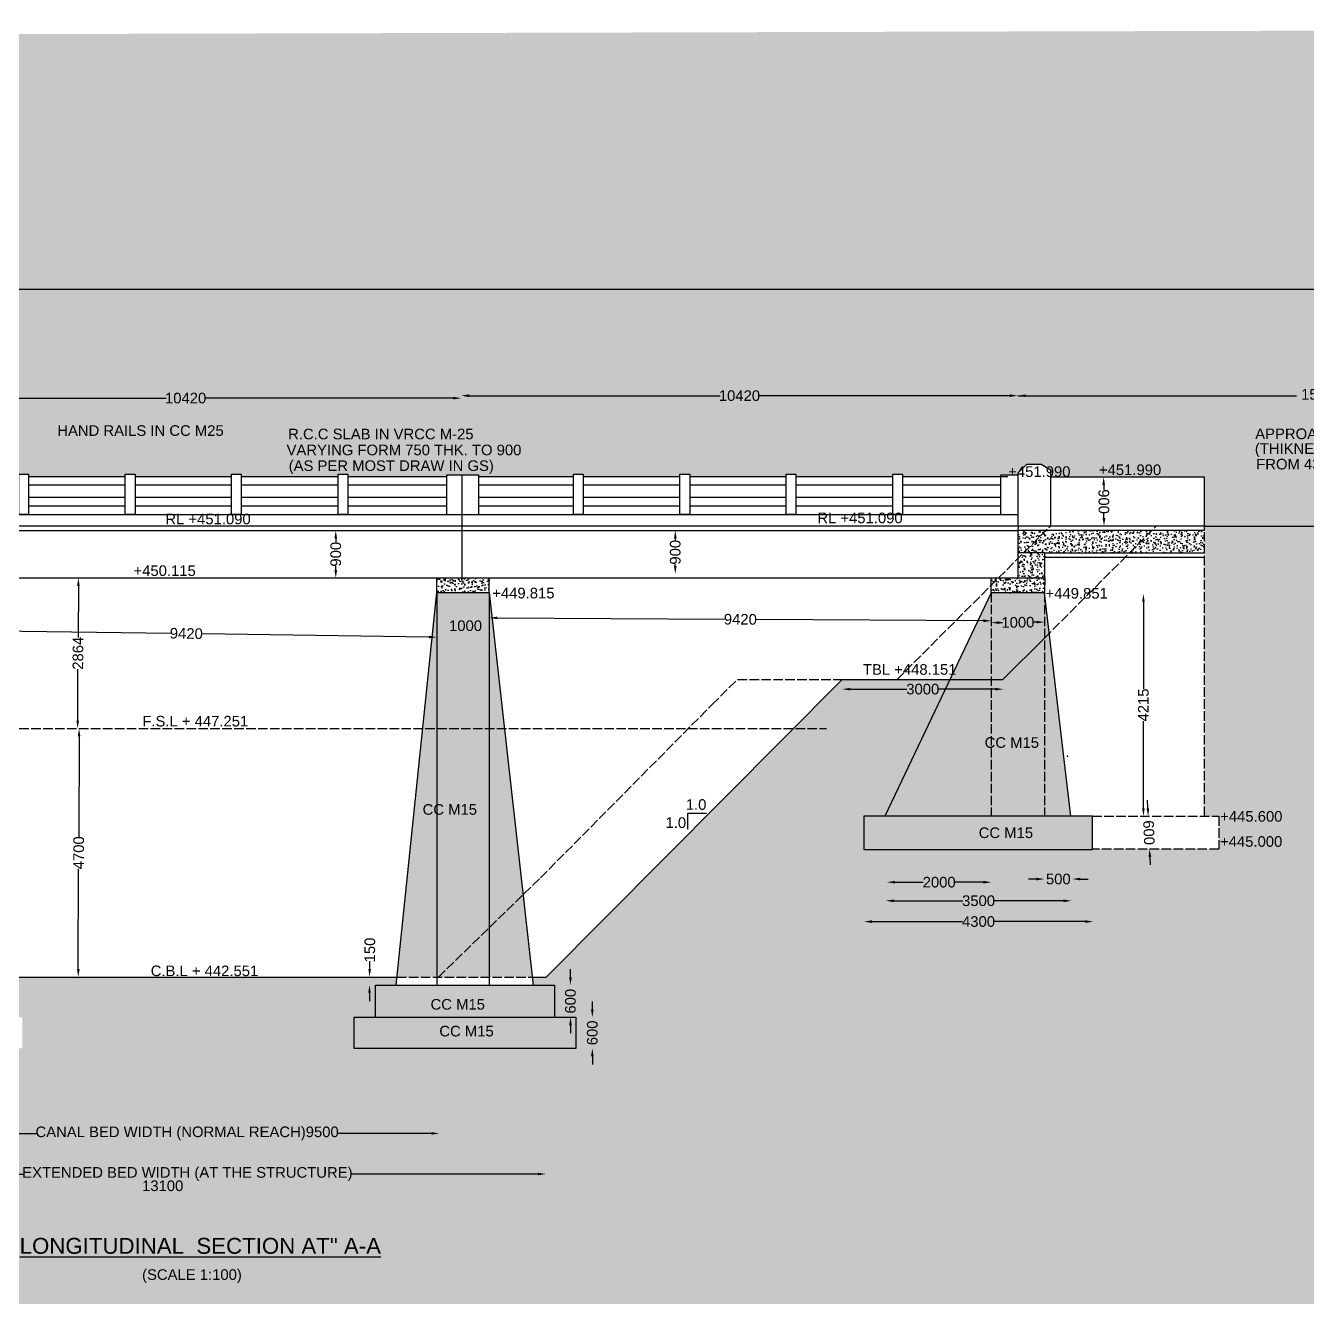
# Model space of a CAD drawing. Header units: millimetres. Extents: x 5124 to 107255, y 2311 to 94108.
# Drawn here: x 46737 to 70886, y 70136 to 94108 of the extents above; entities that cross this region are included whole.
import ezdxf

# ---------------------------------------------------------------- set-up
doc = ezdxf.new("R2010")
doc.units = ezdxf.units.MM
doc.header["$MEASUREMENT"] = 0
doc.linetypes.add('ACAD_ISO02W100', pattern=[15, 12, -3])
for name, color, linetype in [('DIMENSION', 7, 'Continuous'), ('DRAWING', 7, 'Continuous'), ('TEXT', 7, 'Continuous')]:
    doc.layers.add(name, color=color, linetype=linetype)
doc.styles.get("Standard").update_dxf_attribs({"font": 'arial.ttf'})
doc.dimstyles.get("Standard").update_dxf_attribs({"dimtxt": 200, "dimasz": 150, "dimexe": 0.18, "dimexo": 0.0625, "dimgap": 0.09, "dimtad": 0, "dimdec": 0, "dimzin": 0, "dimdsep": 46, "dimtxsty": 'Standard', "dimcen": 0.09, "dimse1": 1, "dimse2": 1, "dimadec": 0, "dimazin": 0, "dimtfac": 1, "dimtdec": 0, "dimtofl": 0, "dimtmove": 0, "dimatfit": 3, "dimfxl": 1, "dimtolj": 1, "dimtzin": 0, "dimarcsym": 0})
pattern_1 = [(50, (0, 0), (179.31505, -15.68803), [18.75, -206.25]), (355, (0, 0), (-34.68783, 188.04803), [15, -165]), (100.4514, (14.94, -1.3), (144.62735, 172.35989), [15.93505, -175.28553]), (46.1842, (0, 50), (266.81026, -41.37975), [28.125, -309.375]), (96.6356, (22.23, 46.55), (233.6657, 243.52947), [23.9026, -262.92825]), (351.1842, (0, 50), (233.6655, 243.52965), [22.5, -247.5]), (21, (25, 37.5), (149.22676, -100.65472), [18.75, -206.25]), (326, (25, 37.5), (60.82883, 181.2875), [15, -165]), (71.4514, (37.44, 29.11), (210.05566, 80.63262), [15.93505, -175.28553]), (37.5, (0, 0), (3.039964, 83.223463), [0, -163, 0, -167.5, 0, -165.625]), (7.5, (0, 0), (65.767384, 98.60293), [0, -95.5, 0, -159.25, 0, -63.125]), (327.5, (-55.75, 0), (133.45561, -5.638718), [0, -62.5, 0, -195, 0, -258.75]), (317.5, (-80.75, 0), (145.79654, 25.02625), [0, -81.25, 0, -129.5, 0, -183.75])]
pattern_2 = [(50, (0, 0), (179.31505, -15.68803), [18.75, -206.25]), (355, (0, 0), (-34.68783, 188.04803), [15, -165]), (100.45144, (14.94, -1.3), (144.62721, 172.36), [15.93505, -175.28553]), (46.1842, (0, 50), (266.81033, -41.37982), [28.125, -309.375]), (96.63564, (22.23, 46.55), (233.6655, 243.52965), [23.9026, -262.92844]), (351.18416, (0, 50), (233.6655, 243.52965), [22.5, -247.5]), (21, (25, 37.5), (149.22676, -100.65472), [18.75, -206.25]), (326, (25, 37.5), (60.82883, 181.2875), [15, -165]), (71.45144, (37.44, 29.11), (210.0556, 80.63279), [15.93505, -175.28553]), (37.5, (0, 0), (3.039964, 83.223463), [0, -163, 0, -167.5, 0, -165.625]), (7.5, (0, 0), (65.767384, 98.60293), [0, -95.5, 0, -159.25, 0, -63.125]), (327.5, (-55.75, 0), (133.45561, -5.638718), [0, -62.5, 0, -195, 0, -258.75]), (317.5, (-80.75, 0), (145.79654, 25.02625), [0, -81.25, 0, -129.5, 0, -183.75])]

# ---------------------------------------------------------------- blocks, each defined once
blk = doc.blocks.new('*D15')
at = {"layer": 'Defpoints', "color": 0, "transparency": 16777216}
for p in [(44556, 87055), (54945, 87086), (54945, 87055)]:
    blk.add_point(p, dxfattribs=at)
at = {"layer": 'DIMENSION', "color": 0, "lineweight": -2, "transparency": 16777216}
for p, q in [((44706, 87086), (49384, 87086)), ((54795, 87086), (50117, 87086))]:
    blk.add_line(p, q, dxfattribs=at)
at = {"layer": 'DIMENSION', "color": 0, "transparency": 16777216}
for points in [[(44706, 87111), (44706, 87061), (44556, 87086)], [(54795, 87111), (54795, 87061), (54945, 87086)]]:
    blk.add_solid(points, dxfattribs=at)
at = {"layer": 'DIMENSION', "color": 0, "transparency": 16777216, "insert": (49751, 87086), "char_height": 200, "attachment_point": 5}
blk.add_mtext('\\A1;10420', dxfattribs=at)
blk = doc.blocks.new('*D16')
at = {"layer": 'Defpoints', "color": 0, "transparency": 16777216}
for p in [(54945, 87086), (65428, 87132), (65428, 87086)]:
    blk.add_point(p, dxfattribs=at)
at = {"layer": 'DIMENSION', "color": 0, "lineweight": -2, "transparency": 16777216}
for p, q in [((55095, 87132), (59820, 87132)), ((65278, 87132), (60553, 87132))]:
    blk.add_line(p, q, dxfattribs=at)
at = {"layer": 'DIMENSION', "color": 0, "transparency": 16777216}
for points in [[(55095, 87157), (55095, 87107), (54945, 87132)], [(65278, 87157), (65278, 87107), (65428, 87132)]]:
    blk.add_solid(points, dxfattribs=at)
at = {"layer": 'DIMENSION', "color": 0, "transparency": 16777216, "insert": (60186, 87132), "char_height": 200, "attachment_point": 5}
blk.add_mtext('\\A1;10420', dxfattribs=at)
blk = doc.blocks.new('*D20')
at = {"layer": 'Defpoints', "color": 0, "transparency": 16777216}
for p in [(47744, 80858), (47964, 80858), (47948, 76172)]:
    blk.add_point(p, dxfattribs=at)
at = {"layer": 'DIMENSION', "color": 0, "lineweight": -2, "transparency": 16777216}
for p, q in [((47744, 80708), (47738, 78818)), ((47729, 76323), (47735, 78213))]:
    blk.add_line(p, q, dxfattribs=at)
at = {"layer": 'DIMENSION', "color": 0, "transparency": 16777216}
for points in [[(47719, 80709), (47769, 80708), (47744, 80858)], [(47704, 76323), (47754, 76323), (47729, 76173)]]:
    blk.add_solid(points, dxfattribs=at)
at = {"layer": 'DIMENSION', "color": 0, "transparency": 16777216, "insert": (47737, 78516), "char_height": 200, "attachment_point": 5, "rotation": 89.8073}
blk.add_mtext('\\A1;4700', dxfattribs=at)
blk = doc.blocks.new('*D21')
at = {"layer": 'Defpoints', "color": 0, "transparency": 16777216}
for p in [(47731, 83696), (47760, 83696), (47744, 80858)]:
    blk.add_point(p, dxfattribs=at)
at = {"layer": 'DIMENSION', "color": 0, "lineweight": -2, "transparency": 16777216}
for p, q in [((47730, 83546), (47725, 82577)), ((47717, 81009), (47722, 81977))]:
    blk.add_line(p, q, dxfattribs=at)
at = {"layer": 'DIMENSION', "color": 0, "transparency": 16777216}
for points in [[(47705, 83546), (47755, 83546), (47731, 83696)], [(47692, 81009), (47742, 81008), (47716, 80859)]]:
    blk.add_solid(points, dxfattribs=at)
at = {"layer": 'DIMENSION', "color": 0, "transparency": 16777216, "insert": (47723, 82277), "char_height": 200, "attachment_point": 5, "rotation": 89.6894}
blk.add_mtext('\\A1;2864', dxfattribs=at)
blk = doc.blocks.new('*D23')
at = {"layer": 'Defpoints', "color": 0, "transparency": 16777216}
for p in [(45044, 82821), (54486, 82683), (54484, 82580)]:
    blk.add_point(p, dxfattribs=at)
at = {"layer": 'DIMENSION', "color": 0, "lineweight": -2, "transparency": 16777216}
for p, q in [((45193, 82716), (49465, 82653)), ((54334, 82582), (50062, 82645))]:
    blk.add_line(p, q, dxfattribs=at)
at = {"layer": 'DIMENSION', "color": 0, "transparency": 16777216}
for points in [[(45193, 82741), (45192, 82691), (45043, 82718)], [(54335, 82607), (54334, 82557), (54484, 82580)]]:
    blk.add_solid(points, dxfattribs=at)
at = {"layer": 'DIMENSION', "color": 0, "transparency": 16777216, "insert": (49764, 82649), "char_height": 200, "attachment_point": 5, "rotation": 359.1622}
blk.add_mtext('\\A1;9420', dxfattribs=at)
blk = doc.blocks.new('*D24')
at = {"layer": 'Defpoints', "color": 0, "transparency": 16777216}
for p in [(64931, 82888), (55473, 82794), (64931, 82738)]:
    blk.add_point(p, dxfattribs=at)
at = {"layer": 'DIMENSION', "color": 0, "lineweight": -2, "transparency": 16777216}
for p, q in [((55624, 82943), (59904, 82918)), ((64781, 82889), (60501, 82914))]:
    blk.add_line(p, q, dxfattribs=at)
at = {"layer": 'DIMENSION', "color": 0, "transparency": 16777216}
for points in [[(55624, 82968), (55624, 82918), (55474, 82944)], [(64782, 82914), (64781, 82864), (64931, 82888)]]:
    blk.add_solid(points, dxfattribs=at)
at = {"layer": 'DIMENSION', "color": 0, "transparency": 16777216, "insert": (60203, 82916), "char_height": 200, "attachment_point": 5, "rotation": 359.6633}
blk.add_mtext('\\A1;9420', dxfattribs=at)
blk = doc.blocks.new('*D25')
at = {"layer": 'Defpoints', "color": 0, "transparency": 16777216}
for p in [(58908, 84591), (58908, 83770), (58977, 83770)]:
    blk.add_point(p, dxfattribs=at)
at = {"layer": 'DIMENSION', "color": 0, "lineweight": -2, "transparency": 16777216}
for p, q in [((58977, 84441), (58977, 84401)), ((58977, 83920), (58977, 83960))]:
    blk.add_line(p, q, dxfattribs=at)
at = {"layer": 'DIMENSION', "color": 0, "transparency": 16777216}
for points in [[(58952, 84441), (59002, 84441), (58977, 84591)], [(58952, 83920), (59002, 83920), (58977, 83770)]]:
    blk.add_solid(points, dxfattribs=at)
at = {"layer": 'DIMENSION', "color": 0, "transparency": 16777216, "insert": (58977, 84181), "char_height": 200, "attachment_point": 5, "rotation": 90}
blk.add_mtext('\\A1;900', dxfattribs=at)
blk = doc.blocks.new('*D26')
at = {"layer": 'Defpoints', "color": 0, "transparency": 16777216}
for p in [(57102, 75415), (57414, 75415), (57102, 74827)]:
    blk.add_point(p, dxfattribs=at)
at = {"layer": 'DIMENSION', "color": 0, "lineweight": -2, "transparency": 16777216}
for p, q in [((57414, 75565), (57414, 75715)), ((57414, 74677), (57414, 74527))]:
    blk.add_line(p, q, dxfattribs=at)
at = {"layer": 'DIMENSION', "color": 0, "transparency": 16777216}
for points in [[(57389, 75565), (57439, 75565), (57414, 75415)], [(57389, 74677), (57439, 74677), (57414, 74827)]]:
    blk.add_solid(points, dxfattribs=at)
at = {"layer": 'DIMENSION', "color": 0, "transparency": 16777216, "insert": (57414, 75121), "char_height": 200, "attachment_point": 5, "rotation": 90}
blk.add_mtext('\\A1;600', dxfattribs=at)
blk = doc.blocks.new('*D27')
at = {"layer": 'Defpoints', "color": 0, "transparency": 16777216}
for p in [(56704, 76021), (57002, 76021), (56704, 75415)]:
    blk.add_point(p, dxfattribs=at)
at = {"layer": 'DIMENSION', "color": 0, "lineweight": -2, "transparency": 16777216}
for p, q in [((57002, 76171), (57002, 76321)), ((57002, 75265), (57002, 75115))]:
    blk.add_line(p, q, dxfattribs=at)
at = {"layer": 'DIMENSION', "color": 0, "transparency": 16777216}
for points in [[(56977, 76171), (57027, 76171), (57002, 76021)], [(56977, 75265), (57027, 75265), (57002, 75415)]]:
    blk.add_solid(points, dxfattribs=at)
at = {"layer": 'DIMENSION', "color": 0, "transparency": 16777216, "insert": (57002, 75718), "char_height": 200, "attachment_point": 5, "rotation": 90}
blk.add_mtext('\\A1;600', dxfattribs=at)
blk = doc.blocks.new('*D28')
at = {"layer": 'Defpoints', "color": 0, "transparency": 16777216}
for p in [(53217, 76173), (53328, 76172), (53327, 76021)]:
    blk.add_point(p, dxfattribs=at)
at = {"layer": 'DIMENSION', "color": 0, "lineweight": -2, "transparency": 16777216}
for p, q in [((53219, 76323), (53220, 76473)), ((53215, 75872), (53213, 75722))]:
    blk.add_line(p, q, dxfattribs=at)
at = {"layer": 'DIMENSION', "color": 0, "transparency": 16777216}
for points in [[(53194, 76323), (53244, 76323), (53217, 76173)], [(53190, 75872), (53240, 75872), (53216, 76022)]]:
    blk.add_solid(points, dxfattribs=at)
at = {"layer": 'DIMENSION', "color": 0, "transparency": 16777216, "insert": (53222, 76684), "char_height": 200, "attachment_point": 5, "rotation": 89.4961}
blk.add_mtext('\\A1;150', dxfattribs=at)
blk = doc.blocks.new('*D29')
at = {"layer": 'Defpoints', "color": 0, "transparency": 16777216}
for p in [(62532, 77245), (66851, 77245), (66851, 77219)]:
    blk.add_point(p, dxfattribs=at)
at = {"layer": 'DIMENSION', "color": 0, "lineweight": -2, "transparency": 16777216}
for p, q in [((62682, 77219), (64389, 77219)), ((66701, 77219), (64994, 77219))]:
    blk.add_line(p, q, dxfattribs=at)
at = {"layer": 'DIMENSION', "color": 0, "transparency": 16777216}
for points in [[(62682, 77244), (62682, 77194), (62532, 77219)], [(66701, 77244), (66701, 77194), (66851, 77219)]]:
    blk.add_solid(points, dxfattribs=at)
at = {"layer": 'DIMENSION', "color": 0, "transparency": 16777216, "insert": (64691, 77219), "char_height": 200, "attachment_point": 5}
blk.add_mtext('\\A1;4300', dxfattribs=at)
blk = doc.blocks.new('*D30')
at = {"layer": 'Defpoints', "color": 0, "transparency": 16777216}
for p in [(62941, 77586), (66441, 77611), (66441, 77586)]:
    blk.add_point(p, dxfattribs=at)
at = {"layer": 'DIMENSION', "color": 0, "lineweight": -2, "transparency": 16777216}
for p, q in [((63091, 77611), (64393, 77611)), ((66291, 77611), (64990, 77611))]:
    blk.add_line(p, q, dxfattribs=at)
at = {"layer": 'DIMENSION', "color": 0, "transparency": 16777216}
for points in [[(63091, 77636), (63091, 77586), (62941, 77611)], [(66291, 77636), (66291, 77586), (66441, 77611)]]:
    blk.add_solid(points, dxfattribs=at)
at = {"layer": 'DIMENSION', "color": 0, "transparency": 16777216, "insert": (64691, 77611), "char_height": 200, "attachment_point": 5}
blk.add_mtext('\\A1;3500', dxfattribs=at)
blk = doc.blocks.new('*D31')
at = {"layer": 'Defpoints', "color": 0, "transparency": 16777216}
for p in [(62967, 77952), (64930, 77961), (64930, 77952)]:
    blk.add_point(p, dxfattribs=at)
at = {"layer": 'DIMENSION', "color": 0, "lineweight": -2, "transparency": 16777216}
for p, q in [((63117, 77961), (63649, 77961)), ((64780, 77961), (64249, 77961))]:
    blk.add_line(p, q, dxfattribs=at)
at = {"layer": 'DIMENSION', "color": 0, "transparency": 16777216}
for points in [[(63117, 77986), (63117, 77936), (62967, 77961)], [(64780, 77986), (64780, 77936), (64930, 77961)]]:
    blk.add_solid(points, dxfattribs=at)
at = {"layer": 'DIMENSION', "color": 0, "transparency": 16777216, "insert": (63949, 77961), "char_height": 200, "attachment_point": 5}
blk.add_mtext('\\A1;2000', dxfattribs=at)
blk = doc.blocks.new('*D32')
at = {"layer": 'Defpoints', "color": 0, "transparency": 16777216}
for p in [(66458, 78021), (65929, 77918), (66458, 77918)]:
    blk.add_point(p, dxfattribs=at)
at = {"layer": 'DIMENSION', "color": 0, "lineweight": -2, "transparency": 16777216}
for p, q in [((65779, 78021), (65629, 78021)), ((66608, 78021), (66758, 78021))]:
    blk.add_line(p, q, dxfattribs=at)
at = {"layer": 'DIMENSION', "color": 0, "transparency": 16777216}
for points in [[(65779, 78046), (65779, 77996), (65929, 78021)], [(66608, 78046), (66608, 77996), (66458, 78021)]]:
    blk.add_solid(points, dxfattribs=at)
at = {"layer": 'DIMENSION', "color": 0, "transparency": 16777216, "insert": (66194, 78021), "char_height": 200, "attachment_point": 5}
blk.add_mtext('\\A1;500', dxfattribs=at)
blk = doc.blocks.new('*D33')
at = {"layer": 'Defpoints', "color": 0, "transparency": 16777216}
for p in [(67875, 79206), (67901, 78586), (67913, 78587)]:
    blk.add_point(p, dxfattribs=at)
at = {"layer": 'DIMENSION', "color": 0, "lineweight": -2, "transparency": 16777216}
for p, q in [((67881, 79356), (67875, 79506)), ((67919, 78437), (67925, 78287))]:
    blk.add_line(p, q, dxfattribs=at)
at = {"layer": 'DIMENSION', "color": 0, "transparency": 16777216}
for points in [[(67906, 79357), (67856, 79355), (67887, 79206)], [(67944, 78438), (67894, 78436), (67913, 78587)]]:
    blk.add_solid(points, dxfattribs=at)
at = {"layer": 'DIMENSION', "color": 0, "transparency": 16777216, "insert": (67900, 78896), "char_height": 200, "attachment_point": 5, "rotation": 272.3669}
blk.add_mtext('\\A1;600', dxfattribs=at)
blk = doc.blocks.new('*D34')
at = {"layer": 'Defpoints', "color": 0, "transparency": 16777216}
for p in [(67797, 83398), (67887, 83398), (67887, 79206)]:
    blk.add_point(p, dxfattribs=at)
at = {"layer": 'DIMENSION', "color": 0, "lineweight": -2, "transparency": 16777216}
for p, q in [((67797, 83248), (67797, 81606)), ((67797, 79356), (67797, 80999))]:
    blk.add_line(p, q, dxfattribs=at)
at = {"layer": 'DIMENSION', "color": 0, "transparency": 16777216}
for points in [[(67772, 83248), (67822, 83248), (67797, 83398)], [(67772, 79356), (67822, 79356), (67797, 79206)]]:
    blk.add_solid(points, dxfattribs=at)
at = {"layer": 'DIMENSION', "color": 0, "transparency": 16777216, "insert": (67797, 81302), "char_height": 200, "attachment_point": 5, "rotation": 90}
blk.add_mtext('\\A1;4215', dxfattribs=at)
blk = doc.blocks.new('*D35')
at = {"layer": 'Defpoints', "color": 0, "transparency": 16777216}
for p in [(64931, 82840), (65933, 82865), (65933, 82853)]:
    blk.add_point(p, dxfattribs=at)
at = {"layer": 'DIMENSION', "color": 0, "lineweight": -2, "transparency": 16777216}
for p, q in [((65080, 82855), (65143, 82855)), ((65783, 82863), (65721, 82863))]:
    blk.add_line(p, q, dxfattribs=at)
at = {"layer": 'DIMENSION', "color": 0, "transparency": 16777216}
for points in [[(65080, 82880), (65081, 82830), (64930, 82853)], [(65783, 82888), (65783, 82838), (65933, 82865)]]:
    blk.add_solid(points, dxfattribs=at)
at = {"layer": 'DIMENSION', "color": 0, "transparency": 16777216, "insert": (65432, 82859), "char_height": 200, "attachment_point": 5, "rotation": 0.7085}
blk.add_mtext('\\A1;1000', dxfattribs=at)
blk = doc.blocks.new('*D36')
at = {"layer": 'Defpoints', "color": 0, "transparency": 16777216}
for p in [(67042, 85598), (67048, 85598), (67049, 84675)]:
    blk.add_point(p, dxfattribs=at)
at = {"layer": 'DIMENSION', "color": 0, "lineweight": -2, "transparency": 16777216}
for p, q in [((67049, 85448), (67050, 85357)), ((67054, 84825), (67053, 84916))]:
    blk.add_line(p, q, dxfattribs=at)
at = {"layer": 'DIMENSION', "color": 0, "transparency": 16777216}
for points in [[(67074, 85448), (67024, 85448), (67048, 85598)], [(67079, 84825), (67029, 84825), (67055, 84675)]]:
    blk.add_solid(points, dxfattribs=at)
at = {"layer": 'DIMENSION', "color": 0, "transparency": 16777216, "insert": (67051, 85137), "char_height": 200, "attachment_point": 5, "rotation": 270.4068}
blk.add_mtext('\\A1;900', dxfattribs=at)
blk = doc.blocks.new('*D37')
at = {"layer": 'Defpoints', "color": 0, "transparency": 16777216}
for p in [(62123, 81782), (65157, 81782), (65157, 81600)]:
    blk.add_point(p, dxfattribs=at)
at = {"layer": 'DIMENSION', "color": 0, "lineweight": -2, "transparency": 16777216}
for p, q in [((62273, 81600), (63341, 81600)), ((65007, 81600), (63938, 81600))]:
    blk.add_line(p, q, dxfattribs=at)
at = {"layer": 'DIMENSION', "color": 0, "transparency": 16777216}
for points in [[(62273, 81625), (62273, 81575), (62123, 81600)], [(65007, 81625), (65007, 81575), (65157, 81600)]]:
    blk.add_solid(points, dxfattribs=at)
at = {"layer": 'DIMENSION', "color": 0, "transparency": 16777216, "insert": (63640, 81600), "char_height": 200, "attachment_point": 5}
blk.add_mtext('\\A1;3000', dxfattribs=at)
blk = doc.blocks.new('*D127')
at = {"color": 0, "lineweight": -2, "transparency": 16777216}
for p, q in [((43179, 72461), (46688, 72461)), ((56389, 72461), (52881, 72461))]:
    blk.add_line(p, q, dxfattribs=at)
at = {"color": 0, "transparency": 16777216}
for points in [[(43179, 72486), (43179, 72436), (43029, 72461)], [(56389, 72486), (56389, 72436), (56539, 72461)]]:
    blk.add_solid(points, dxfattribs=at)
at = {"layer": 'Defpoints', "color": 0, "transparency": 16777216}
for p in [(43029, 72457), (56539, 72461), (56539, 72457)]:
    blk.add_point(p, dxfattribs=at)
at = {"color": 0, "transparency": 16777216, "insert": (49784, 72461), "char_height": 200, "attachment_point": 5}
blk.add_mtext('\\A1;EXTENDED BED WIDTH (AT THE STRUCTURE)', dxfattribs=at)
blk = doc.blocks.new('*D128')
at = {"color": 0, "lineweight": -2, "transparency": 16777216}
for p, q in [((45180, 73226), (46936, 73226)), ((54378, 73226), (52622, 73226))]:
    blk.add_line(p, q, dxfattribs=at)
at = {"color": 0, "transparency": 16777216}
for points in [[(45180, 73251), (45180, 73201), (45030, 73226)], [(54378, 73251), (54378, 73201), (54528, 73226)]]:
    blk.add_solid(points, dxfattribs=at)
at = {"layer": 'Defpoints', "color": 0, "transparency": 16777216}
for p in [(45030, 73239), (54528, 73239), (54528, 73226)]:
    blk.add_point(p, dxfattribs=at)
at = {"color": 0, "transparency": 16777216, "insert": (49779, 73226), "char_height": 200, "attachment_point": 5}
blk.add_mtext('\\A1;CANAL BED WIDTH (NORMAL REACH)9500', dxfattribs=at)
blk = doc.blocks.new('*D129')
at = {"color": 0, "lineweight": -2, "transparency": 16777216}
for p, q in [((52580, 84441), (52580, 84364)), ((52580, 83846), (52580, 83923))]:
    blk.add_line(p, q, dxfattribs=at)
at = {"color": 0, "transparency": 16777216}
for points in [[(52555, 84441), (52605, 84441), (52580, 84591)], [(52555, 83846), (52605, 83846), (52580, 83696)]]:
    blk.add_solid(points, dxfattribs=at)
at = {"layer": 'Defpoints', "color": 0, "transparency": 16777216}
for p in [(52551, 84591), (52580, 84591), (52551, 83696)]:
    blk.add_point(p, dxfattribs=at)
at = {"color": 0, "transparency": 16777216, "insert": (52580, 84143), "char_height": 200, "attachment_point": 5, "rotation": 90}
blk.add_mtext('\\A1;900', dxfattribs=at)

msp = doc.modelspace()

# ---------------------------------------------------------------- hatches: boundary and pattern name
at = {"layer": 'DRAWING'}
h = msp.add_hatch(dxfattribs=at)
h.set_pattern_fill('AR-CONC', color=256, scale=25)
h.set_pattern_definition(pattern_2)
h.paths.add_polyline_path([(107011.7, 94107.7), (5124.3, 93837.3), (5367.1, 2311.4), (107254.5, 2581.7)])
h.paths.add_polyline_path([(21019.7, 22610), (21019.7, 20785.6), (21759, 20785.6), (21754.4, 20385.8), (22844.3, 17308.5), (21218.5, 17308.5), (21150.4, 17475.9), (21045.7, 17188.3), (20982.9, 17334.7), (19394.6, 17334.7), (20192.7, 20385.8), (20192.7, 21541.3), (14148.7, 21541.3), (14148.7, 21735.7), (14148.7, 22876.4), (19701.7, 22876.4), (19701.7, 24439.3), (20009.6, 24648), (20603.6, 24648), (20906, 24450.3), (20894.6, 22876.4), (20916.1, 21735.7), (20916.1, 20785.6), (21019.7, 20785.6), (21019.7, 24380.7), (21605.5, 24380.7), (21605.5, 24303.4), (26837.7, 24303.4), (26837.7, 22610)], flags=16)
h.paths.add_polyline_path([(21150.4, 17339.9), (21218.5, 17172.6), (22892.5, 17172.6), (23870.9, 14409.9), (24480.7, 14409.9), (24480.7, 13462), (18091.7, 13462), (18091.7, 14409.9), (18629.7, 14409.9), (19359.1, 17198.7), (20982.9, 17198.7), (21045.7, 17052.3)], flags=16)
h.paths.add_polyline_path([(75557.4, 27218.3), (75557.4, 35101.3), (86582.6, 35101.3), (86582.6, 27218.3)], flags=16)
h.paths.add_polyline_path([(42496.5, 74827.2), (42496.5, 75414.7), (42899.6, 75414.7), (42899.6, 76021.1), (43288.5, 76021.1), (43304.2, 76172.2), (43063.8, 76136), (37404.1, 81735.8), (35466.9, 81732.8), (36670.5, 79205.6), (37067.4, 79205.6), (37067.4, 78578.9), (32761.7, 78578.9), (30377.2, 78586.1), (30377.2, 79205.6), (30647.4, 79205.6), (30647.4, 84591.2), (24549.7, 84591.2), (24505.5, 84513.4), (24442.1, 84591.2), (23327.3, 84591.2), (23283.1, 84513.4), (23219.7, 84591.2), (30647.4, 84591.2), (30647.4, 84675.1), (30647.4, 85571.6), (33531.9, 85571.6), (33531.9, 85774.9), (33701.5, 85876.6), (34000, 85869.8), (34149.2, 85774.9), (34150.6, 85660.3), (34468.3, 85660.3), (34468.3, 85609.8), (36237.7, 85609.8), (36237.7, 85650.1), (36422.7, 85650.1), (36422.7, 85609.8), (38240.7, 85609.8), (38240.7, 85650.1), (38425.7, 85650.1), (38425.7, 85609.8), (40211.1, 85609.8), (40211.1, 85650.1), (40396.1, 85650.1), (40396.1, 85609.8), (42214.8, 85609.8), (42214.8, 85650.1), (42399.8, 85650.1), (42399.8, 85609.8), (44242.9, 85609.8), (44242.9, 85636.7), (44852.9, 85636.7), (44852.9, 85609.8), (46606.5, 85609.8), (46606.5, 85650.1), (46791.5, 85650.1), (46791.5, 85609.8), (48612.2, 85609.8), (48612.2, 85650.1), (48797.2, 85650.1), (48797.2, 85609.8), (50612.5, 85609.8), (50612.5, 85650.1), (50797.5, 85650.1), (50797.5, 85609.8), (52623.1, 85609.8), (52623.1, 85650.1), (52808.1, 85650.1), (52808.1, 85609.8), (54668, 85609.8), (54668, 85636.7), (55278, 85636.7), (55278, 85609.8), (57059.2, 85609.8), (57059.2, 85650.1), (57244.2, 85650.1), (57244.2, 85609.8), (59064.4, 85609.8), (59064.4, 85650.1), (59249.4, 85650.1), (59249.4, 85609.8), (61066.1, 85609.8), (61066.1, 85650.1), (61251.1, 85650.1), (61251.1, 85609.8), (63074.8, 85609.8), (63074.8, 85650.1), (63259.8, 85650.1), (63259.8, 85609.8), (65106.9, 85609.8), (65106.9, 85636.7), (65434.4, 85636.7), (65434.4, 85678.8), (65598.7, 85840.4), (65872.9, 85840.4), (66045.2, 85735), (66045.2, 85597.8), (68949.3, 85597.8), (68949.3, 84675.1), (68949.3, 79205.6), (69219.5, 79205.6), (69219.5, 78586.1), (66834.9, 78586.1), (66834.9, 78578.9), (62529.2, 78578.9), (62529.2, 79205.6), (62926.2, 79205.6), (64153.3, 81782.2), (62122.6, 81782.2), (56545, 76172.2), (56280.2, 76172.2), (56297.1, 76021.1), (56704, 76021.1), (56704, 75414.7), (57102.4, 75414.7), (57102.4, 74827.2), (52923.6, 74827.2), (52923.6, 75414.7), (53326.8, 75414.7), (53326.8, 76021.1), (53715.6, 76021.1), (53731.4, 76172.2), (45853.1, 76172.2), (45869.9, 76021.1), (46276.8, 76021.1), (46276.8, 75414.7), (46675.3, 75414.7), (46675.3, 74827.2)], flags=16)
h.paths.add_polyline_path([(44058.8, 76172.2), (44058.8, 77140.8), (40318.6, 80857.7), (44058.8, 80857.7), (44058.8, 83423.8), (44058.8, 83695.6), (34665, 83695.6), (34665, 83532.2), (34505, 83695.6), (33656.8, 83695.6), (33663.4, 83416.7), (33663.4, 82517.9), (31506, 84675.1), (34162.2, 84675.1), (44531.9, 84675.1), (44531.9, 84894), (54961.8, 84894), (54961.8, 84675.1), (65434.4, 84675.1), (68039.4, 84675.1), (65933.3, 82562.7), (65933.3, 83416.7), (65939.9, 83695.6), (65066.6, 83695.6), (64931.6, 83560.5), (64931.6, 83695.6), (57003.7, 83695.6), (55472.8, 83695.6), (55472.8, 83423.8), (55472.8, 80857.7), (59222.6, 80857.7), (56436.1, 78042.2), (55472.8, 77105.7), (55472.8, 76172.2), (54486, 76172.2), (54486, 80857.7), (45045.6, 80857.7), (45045.6, 76160.2), (45033.5, 76172.2)], flags=0)
h.paths.add_polyline_path([(93301.3, 19083.7), (105211.6, 19083.7), (105211.6, 14774.7), (93301.3, 14774.7)], flags=16)
h.paths.add_polyline_path([(97522.9, 17093.5), (97522.9, 17936.2), (103814.9, 17945.8), (103818, 17099.1)], flags=0)
h.paths.add_polyline_path([(94970.6, 34879.1), (104993.1, 34879.1), (104993.1, 20544.9), (94970.6, 20544.9)], flags=16)
h.paths.add_polyline_path([(96480.2, 33227.4), (101795.3, 33232.7), (101818.2, 21277.4), (96514.4, 21270.8)], flags=0)
h.paths.add_polyline_path([(95100.1, 13606.6), (105980.9, 13606.6), (105980.9, 6723.5), (95100.1, 6723.5)], flags=16)
h.paths.add_polyline_path([(103876.6, 8707.7), (103877.3, 8307.4), (97633.3, 8295.6), (97633.3, 8695.6)], flags=0)
h.paths.add_polyline_path([(77347.7, 71608.9), (77347.7, 79604.4), (87808.8, 79604.4), (87808.8, 71608.9)], flags=16)
h.paths.add_polyline_path([(77790.4, 76359.8), (80914.6, 77018.3), (80922.1, 77098.2), (77807.6, 76648.2), (80940.4, 77293.8), (82136.6, 77273.7), (86414.8, 77891.8), (83814.6, 77245.4), (86375.3, 77621.8), (83816.2, 77008.8), (82240.8, 77014)], flags=0)
h.paths.add_polyline_path([(85267, 83446.9), (85267, 87345), (84711.8, 87345), (84647.3, 87223.7), (84570.4, 87345), (85267, 87345), (85267, 83446.9), (86156.7, 83446.9), (86247.7, 83174.2), (86369, 83608.4), (86500.4, 83386.3), (87319.3, 83386.3), (87319.3, 87365.2), (88296.7, 87365.2), (88232.2, 87243.9), (88155.3, 87365.2), (87319.3, 87365.2), (87319.3, 83386.3), (86500.4, 83386.3), (86369, 83608.4), (86247.7, 83174.2), (86156.7, 83446.9)], flags=16)
h.paths.add_polyline_path([(20899.3, 22625.6), (14148.7, 22625.6), (14148.7, 21735.7), (20192.7, 21735.7), (20916.1, 21735.7)], flags=0)
h = msp.add_hatch(dxfattribs=at)
h.set_pattern_fill('AR-CONC', color=256, scale=25)
h.set_pattern_definition(pattern_1)
h.paths.add_polyline_path([(68949.3, 84591.2), (65432.8, 84591.2), (65432.8, 84171.3), (65939.9, 84171.3), (68949.3, 84171.3)])
h.paths.add_polyline_path([(65939.9, 84171.3), (65432.8, 84171.3), (65432.8, 83695.6), (65939.9, 83695.6)])
h = msp.add_hatch(dxfattribs=at)
h.set_pattern_fill('AR-CONC', color=256, scale=25)
h.set_pattern_definition(pattern_1)
h.paths.add_polyline_path([(55472.8, 83695.6), (54486, 83695.6), (54486, 83423.8), (55472.8, 83423.8)])
h = msp.add_hatch(dxfattribs=at)
h.set_pattern_fill('AR-CONC', color=256, scale=25)
h.set_pattern_definition(pattern_1)
h.paths.add_polyline_path([(65933.3, 83416.7), (65939.9, 83695.6), (64931.6, 83695.6), (64931.6, 83416.7)])
h = msp.add_hatch(dxfattribs=at)
h.set_pattern_fill('AR-CONC', color=256, scale=25)
h.set_pattern_definition(pattern_1)
h.paths.add_polyline_path([(54486, 76172.2), (55472.8, 76172.2), (55472.8, 83423.8), (54486, 83423.8)])
h.paths.add_polyline_path([(54486, 83423.8), (53731.4, 76172.2), (54486, 76172.2)])
h.paths.add_polyline_path([(55472.8, 76172.2), (56280.2, 76172.2), (55472.8, 83423.8)])
h.paths.add_polyline_path([(53326.8, 76021.1), (53326.8, 75414.7), (56704, 75414.7), (56704, 76021.1)])
h.paths.add_polyline_path([(57102.4, 74827.2), (57102.4, 75414.7), (52923.6, 75414.7), (52923.6, 74827.2)])
h.paths.add_polyline_path([(54319.4, 78712.5), (55447.5, 78712.5), (55447.5, 79022.8), (54319.4, 79022.8)], flags=9)
h.paths.add_polyline_path([(54663.3, 82642), (55386.9, 82642), (55386.9, 82948.3), (54663.3, 82948.3)], flags=24)
h.paths.add_polyline_path([(54164.6, 79177.4), (55292.7, 79177.4), (55292.7, 79487.6), (54164.6, 79487.6)], flags=9)
h.paths.add_polyline_path([(54314.3, 75504.2), (55442.4, 75504.2), (55442.4, 75814.4), (54314.3, 75814.4)], flags=24)
h.paths.add_polyline_path([(54479.6, 74999.1), (55607.8, 74999.1), (55607.8, 75309.3), (54479.6, 75309.3)], flags=24)
h = msp.add_hatch(dxfattribs=at)
h.set_pattern_fill('AR-CONC', color=256, scale=25)
h.set_pattern_definition(pattern_2)
h.paths.add_polyline_path([(64930.6, 83414.4), (62926.2, 79205.6), (64930.6, 79205.6)])
h.paths.add_polyline_path([(65933.3, 83416.7), (64931.6, 83416.7), (64930.6, 83414.4), (64930.6, 79205.6), (65933.3, 79205.6)])
h.paths.add_polyline_path([(65933.3, 83416.7), (65933.3, 79205.6), (66429.2, 79205.6)])
h.paths.add_polyline_path([(66834.9, 79205.6), (62529.2, 79205.6), (62529.2, 78578.9), (66834.9, 78578.9)])
h.paths.add_polyline_path([(64754, 80439), (65882.1, 80439), (65882.1, 80749.2), (64754, 80749.2)], flags=9)
h.paths.add_polyline_path([(62461.2, 81817.3), (64326.5, 81817.3), (64326.5, 82123.7), (62461.2, 82123.7)], flags=9)
h.paths.add_polyline_path([(64642.1, 78738.1), (65770.2, 78738.1), (65770.2, 79048.4), (64642.1, 79048.4)], flags=24)
h.paths.add_polyline_path([(66108.4, 78793.3), (67236.5, 78793.3), (67236.5, 79103.5), (66108.4, 79103.5)], flags=9)

# ---------------------------------------------------------------- linework, layer by layer
msp.add_lwpolyline([(105980.9, 6723.5), (9838.4, 6723.5), (9838.4, 89138.5), (105980.9, 89138.5)], close=True)
msp.add_lwpolyline([(59562.6, 79257.1), (59206.1, 79257.1), (59206.1, 78958.8)])
for points in [[(65434.4, 84675.1), (65434.4, 85678.8), (65598.7, 85840.4), (65872.9, 85840.4), (66045.2, 85735), (66045.2, 84675.1)], [(46791.5, 85609.8), (48612.2, 85609.8)], [(48797.2, 85609.8), (50612.5, 85609.8)], [(50797.5, 85609.8), (52623.1, 85609.8)], [(52808.1, 85609.8), (54668, 85609.8)], [(54961.8, 83695.6), (54961.8, 85636.7)], [(55278, 85609.8), (57059.2, 85609.8)], [(57244.2, 85609.8), (59064.4, 85609.8)], [(59249.4, 85609.8), (61066.1, 85609.8)], [(61251.1, 85609.8), (63074.8, 85609.8)], [(63259.8, 85609.8), (65243.5, 85609.8)], [(65434.4, 85636.7), (65106.9, 85636.7), (65106.9, 84894), (65434.4, 84894)], [(68949.3, 84675.1), (68949.3, 85597.8), (66045.2, 85597.8)], [(46791.5, 85451.2), (48612.2, 85451.2)], [(48797.2, 85451.2), (50612.5, 85451.2)], [(50797.5, 85451.2), (52623.1, 85451.2)], [(52808.1, 85451.2), (54668, 85451.2)], [(55278, 85451.2), (57059.2, 85451.2)], [(57244.2, 85451.2), (59064.4, 85451.2)], [(59249.4, 85451.2), (61066.1, 85451.2)], [(61251.1, 85451.2), (63074.8, 85451.2)], [(63259.8, 85451.2), (65106.9, 85451.2)], [(46791.5, 85219.9), (48612.2, 85219.9)], [(46791.5, 85055), (48612.2, 85055)], [(48797.2, 85219.9), (50612.5, 85219.9)], [(48797.2, 85055), (50612.5, 85055)], [(50797.5, 85219.9), (52623.1, 85219.9)], [(50797.5, 85055), (52623.1, 85055)], [(52808.1, 85219.9), (54668, 85219.9)], [(52808.1, 85055), (54668, 85055)], [(55278, 85219.9), (57059.2, 85219.9)], [(55278, 85055), (57059.2, 85055)], [(57244.2, 85219.9), (59064.4, 85219.9)], [(57244.2, 85055), (59064.4, 85055)], [(59249.4, 85219.9), (61066.1, 85219.9)], [(59249.4, 85055), (61066.1, 85055)], [(61251.1, 85219.9), (63074.8, 85219.9)], [(61251.1, 85055), (63074.8, 85055)], [(63259.8, 85219.9), (65106.9, 85219.9)], [(63259.8, 85055), (65106.9, 85055)], [(34468.3, 84894), (65243.5, 84894)], [(65434.4, 84675.1), (34162.2, 84675.1)], [(34163.8, 84591.2), (65432.8, 84591.2)], [(68949.3, 84675.1), (65434.4, 84675.1), (65432.8, 84591.2)], [(68949.3, 84591.2), (65432.8, 84591.2), (65432.8, 83695.6)], [(68949.3, 84675.1), (81514.5, 84675.1)], [(65939.9, 83695.6), (65939.9, 84171.3), (65432.8, 84171.3)], [(65939.9, 84171.3), (68949.3, 84171.3)], [(65939.9, 84091), (68949.3, 84091)], [(34665, 83695.6), (57003.7, 83695.6), (65939.9, 83695.6)], [(54486, 83423.8), (54486, 83695.6)], [(55472.8, 83423.8), (55472.8, 83695.6)], [(64931.6, 83416.7), (64931.6, 83695.6), (65939.9, 83695.6), (65933.3, 83416.7)], [(53715.6, 76021.1), (54486, 83423.8), (55472.8, 83423.8), (56297.1, 76021.1)], [(54486, 83423.8), (54486, 76021.1)], [(55472.8, 83423.8), (55472.8, 76021.1)], [(66429.2, 79205.6), (65933.3, 83416.7), (64931.6, 83416.7), (62926.2, 79205.6)], [(56280.2, 76172.2), (56545, 76172.2), (62122.6, 81782.2), (65147.2, 81782.2), (65933.3, 82562.7)], [(45853.1, 76172.2), (53731.4, 76172.2)], [(53326.8, 75414.7), (53326.8, 76021.1), (56704, 76021.1), (56704, 75414.7)]]:
    msp.add_lwpolyline(points, dxfattribs=at)
for points in [[(46606.5, 85650.1), (46791.5, 85650.1), (46791.5, 84894), (46606.5, 84894)], [(48612.2, 85650.1), (48797.2, 85650.1), (48797.2, 84894), (48612.2, 84894)], [(50612.5, 85650.1), (50797.5, 85650.1), (50797.5, 84894), (50612.5, 84894)], [(52623.1, 85650.1), (52808.1, 85650.1), (52808.1, 84894), (52623.1, 84894)], [(54668, 84894), (55278, 84894), (55278, 85636.7), (54668, 85636.7)], [(57059.2, 85650.1), (57244.2, 85650.1), (57244.2, 84894), (57059.2, 84894)], [(59064.4, 85650.1), (59249.4, 85650.1), (59249.4, 84894), (59064.4, 84894)], [(61066.1, 85650.1), (61251.1, 85650.1), (61251.1, 84894), (61066.1, 84894)], [(63074.8, 85650.1), (63259.8, 85650.1), (63259.8, 84894), (63074.8, 84894)], [(66834.9, 79205.6), (62529.2, 79205.6), (62529.2, 78578.9), (66834.9, 78578.9)], [(52923.6, 75414.7), (57102.4, 75414.7), (57102.4, 74827.2), (52923.6, 74827.2)]]:
    msp.add_lwpolyline(points, close=True, dxfattribs=at)
at = {"layer": 'DRAWING', "linetype": 'ACAD_ISO02W100', "ltscale": 15}
for points in [[(63155.2, 81782.2), (66045.2, 84675.1)], [(65933.3, 82562.7), (68039.4, 84675.1)], [(68949.3, 79205.6), (68949.3, 84675.1)], [(64930.6, 83416.7), (64930.6, 79205.6)], [(65933.3, 83416.7), (65933.3, 79205.6)], [(54512.7, 76172.2), (56436.1, 78042.2), (59667.5, 81307.3), (60150.3, 81782.2), (62122.6, 81782.2)], [(38291.5, 80857.7), (61823.6, 80857.7)], [(53731.4, 76172.2), (56280.2, 76172.2)], [(53731.4, 76172.2), (56280.2, 76172.2)]]:
    msp.add_lwpolyline(points, dxfattribs=at)
msp.add_lwpolyline([(66834.9, 79205.6), (69219.5, 79205.6), (69219.5, 78586.1), (66834.9, 78586.1)], close=True, dxfattribs=at)
at = {"layer": 'DRAWING'}
msp.add_point((66365.4, 80334.1), dxfattribs=at)

# ---------------------------------------------------------------- texts
at = {"layer": 'TEXT'}
for s, height, p in [('15OOO STRAIGHT APPROACH ', 200, (70768.6, 87057.2)), ('HAND RAILS IN CC M25', 200, (47333.2, 86374.9)), ('R.C.C SLAB IN VRCC M-25', 200, (51683.2, 86309.6)), ('APPROACH SLAB IN VRCC M30', 200, (69904.1, 86313.2)), ('(THIKNESS VARYING', 200, (69896.8, 86034.8)), ('VARYING FORM 750 THK. TO 900', 200, (51653.1, 86008.9)), ('(AS PER MOST DRAW IN GS)', 200, (51693.2, 85713.2)), ('+451.990', 200, (65250.2, 85600.8)), ('+451.990', 200, (66959.2, 85635.4)), ('FROM 435 TO 300)', 200, (69922.5, 85741.7)), ('RL +451.090', 200, (49369.2, 84707.7)), ('RL +451.090', 200, (61653, 84727.8)), ('+450.115', 200, (48769.3, 83733.9)), ('+449.815', 200, (55528.3, 83310.6)), ('+449.851', 200, (65953.4, 83306.4)), ('1000', 200, (54714.3, 82696.5)), ('TBL +448.151', 200, (62512.2, 81871.8)), ('F.S.L + 447.251', 200, (48934.9, 80896.8)), ('CC M15', 200, (64805.7, 80494.1)), ('1.0', 200, (59175.2, 79325.8)), ('CC M15', 200, (54216.3, 79232.5)), ('+445.600', 200, (69243.6, 79102.3)), ('1.0', 200, (58792.7, 78984.4)), ('CC M15', 200, (64693.8, 78793.2)), ('+445.000', 200, (69241, 78628.6)), ('C.B.L + 442.551', 200, (49093.1, 76190.5)), ('CC M15', 200, (54366, 75559.3)), ('CC M15', 200, (54531.4, 75054.2)), ('13100', 200, (48930.7, 72139.3)), ('%%ULONGITUDINAL  SECTION AT" A-A', 300, (46624.2, 70957.2)), ('(SCALE 1:100)', 200, (48930.7, 70465.3))]:
    msp.add_text(s, height=height, dxfattribs=at).set_placement(p)

# ---------------------------------------------------------------- dimensions: what is measured, and where the dimension line sits
dim = msp.add_linear_dim(base=(52580.1, 84591.2), p1=(52550.8, 83695.6), p2=(52550.8, 84591.2), angle=90, text='900', dimstyle='Standard')
dim.commit()
dim.dimension.update_dxf_attribs({"geometry": '*D129', "text_midpoint": (52580.1, 84143.4)})
for base, p1, p2, text, picture, middle in [((54527.7, 73225.8), (45029.9, 73238.5), (54527.7, 73238.5), 'CANAL BED WIDTH (NORMAL REACH)9500', '*D128', (49778.8, 73225.8)), ((56539.4, 72460.9), (43029.3, 72457), (56539.4, 72457), 'EXTENDED BED WIDTH (AT THE STRUCTURE)', '*D127', (49784.4, 72460.9))]:
    dim = msp.add_linear_dim(base=base, p1=p1, p2=p2, text=text, dimstyle='Standard')
    dim.commit()
    dim.dimension.update_dxf_attribs({"geometry": picture, "text_midpoint": middle})
at = {"layer": 'DIMENSION'}
for p1, p2, distance, text, picture, middle in [((44556.1, 87055.2), (54945, 87055.2), 30.4, '10420', '*D15', (49750.5, 87085.6)), ((54945, 87085.6), (65428, 87085.6), 46.1, '10420', '*D16', (60186.5, 87131.7)), ((67048.9, 84675.1), (67042.4, 85597.8), -5.7, '900', '*D36', (67051.3, 85136.5)), ((58907.9, 84591.2), (58907.9, 83769.9), 69.6, '900', '*D25', (58977.5, 84180.6)), ((47744.4, 80858.5), (47759.8, 83695.6), 28.6, '2864', '*D21', (47723.5, 82277.2)), ((67887.1, 79206.1), (67887.1, 83398.4), 89.8, '4215', '*D34', (67797.4, 81302.3)), ((55472.8, 82793.8), (64930.6, 82738.2), 150.1, '9420', '*D24', (60202.6, 82916.2)), ((64930.6, 82840.4), (65933.3, 82852.8), 12.4, '1000', '*D35', (65431.8, 82859)), ((45044.3, 82821.4), (54486, 82683.3), -103.2, '9420', '*D23', (49763.6, 82649.1)), ((62122.6, 81782.2), (65156.5, 81782.2), -182.1, '3000', '*D37', (63639.5, 81600.2)), ((47948.2, 76172.2), (47963.9, 80857.7), 219.5, '4700', '*D20', (47736.5, 78515.7)), ((67875.2, 79205.6), (67900.8, 78586.1), 11.9, '600', '*D33', (67899.9, 78896.3)), ((62967.1, 77952.4), (64930.3, 77952.4), 8.5, '2000', '*D31', (63948.7, 77960.9)), ((65929, 77918.3), (66458.3, 77918.3), 102.3, '500', '*D32', (66193.6, 78020.6)), ((62531.7, 77244.7), (66850.9, 77244.7), -25.6, '4300', '*D29', (64691.3, 77219.1)), ((53326.8, 76021.1), (53328.1, 76172.2), 110.7, '150', '*D28', (53221.9, 76684.5)), ((56704, 75414.7), (56704, 76021.1), -297.8, '600', '*D27', (57001.8, 75717.9)), ((57102.4, 74827.2), (57102.4, 75414.7), -312, '600', '*D26', (57414.4, 75120.9))]:
    dim = msp.add_aligned_dim(p1=p1, p2=p2, distance=distance, text=text, dimstyle='Standard', dxfattribs=at)
    dim.commit()
    dim.dimension.update_dxf_attribs({"geometry": picture, "text_midpoint": middle})
dim = msp.add_aligned_dim(p1=(62941.5, 77585.7), p2=(66441.2, 77585.7), distance=25.6, dimstyle='Standard', dxfattribs=at)
dim.commit()
dim.dimension.update_dxf_attribs({"geometry": '*D30', "text_midpoint": (64691.3, 77611.3)})

# ---------------------------------------------------------------- leaders
at = {"layer": 'TEXT'}
msp.add_leader([(65428, 87131.7), (70683, 87131.7)], dimstyle='Standard', override={"dimgap": 0.09, "dimtad": 0}, dxfattribs=at)

doc.saveas('drawing.dxf')
